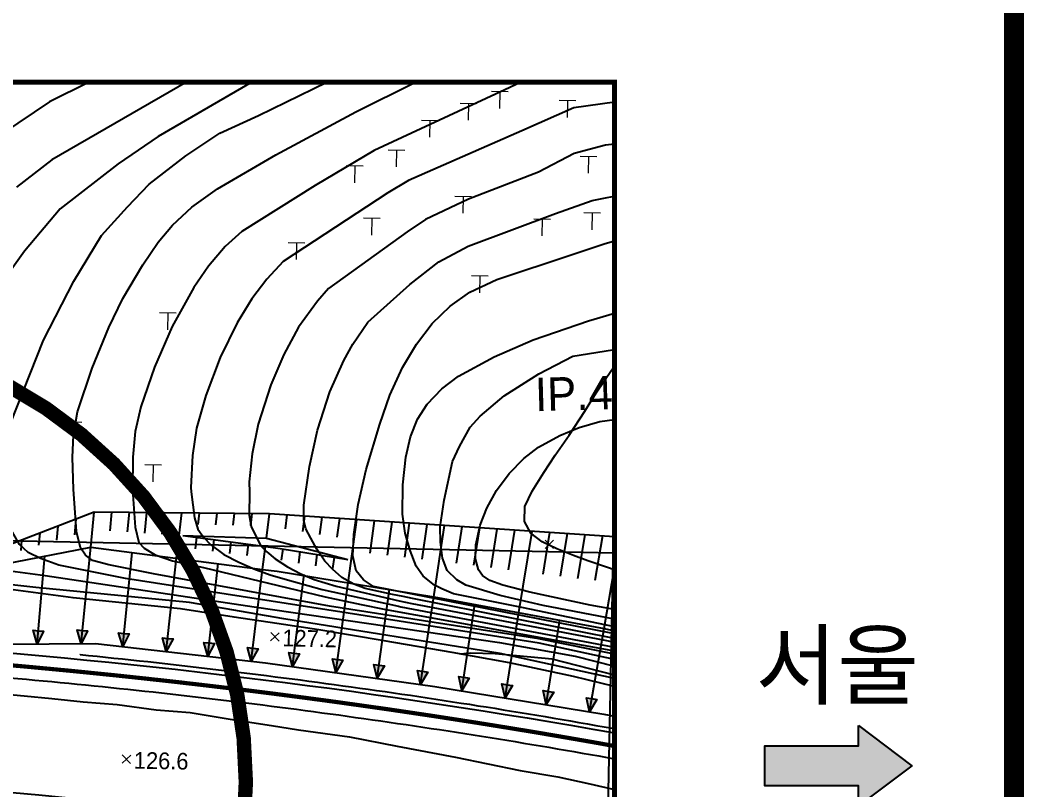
# Model space of a CAD drawing. Header units: metres. Extents: x 3558 to 3726, y 2272 to 2391.
# Drawn here: x 3701.88 to 3721.91, y 2317.39 to 2332.76 of the extents above; entities that cross this region are included whole.
import ezdxf
from ezdxf.enums import TextEntityAlignment as Align
from ezdxf.lldxf.tags import DXFTag

# ---------------------------------------------------------------- set-up
doc = ezdxf.new("R2010")
doc.units = ezdxf.units.M
doc.header["$LTSCALE"] = 0.3
for name, color, linetype in [('AB002', 7, 'Continuous'), ('AD001', 60, 'A-DASHD01'), ('AD002', 9, 'A-DASHD01'), ('AZ071', 7, 'A-DASHD01'), ('CA-ALGN-CNTL-UY3', 7, 'Continuous'), ('CA-ALGN-TEXT-UY3', 3, 'Continuous'), ('CA-BORD-ROAD-UY3', 7, 'Continuous'), ('CA002', 7, 'Continuous'), ('CA003', 8, 'Continuous'), ('CA004', 82, 'Continuous'), ('CA005', 81, 'Continuous'), ('CD-DRAN-PIPD', 3, 'A-DASHD01'), ('CD-SDLL-TYP1', 4, 'H-DICHL01'), ('CD-SDLV-TYP1', 4, 'H-DICHV01'), ('CE-SLOP-BORD', 4, 'Continuous'), ('CE-SLOP-CUTT', 2, 'Continuous'), ('CX-BORD', 3, 'Continuous'), ('CX-BORD-LIN1', 4, 'Continuous'), ('CX-BORD-LIN2', 3, 'Continuous'), ('CX-BORD-TEX2', 7, 'Continuous'), ('CX-BORD-TEX3', 6, 'Continuous'), ('CZ-GRID', 1, 'Continuous'), ('CZ-HIDL', 2, 'A-DASHD01'), ('CZ-LIN1', 7, 'Continuous'), ('CZ-SYMB', 2, 'Continuous'), ('CZ-TEX1', 6, 'Continuous'), ('DA001', 80, 'A-DASHD01')]:
    doc.layers.add(name, color=color, linetype=linetype)
doc.styles.add('GHS', font='돋움.ttf')
doc.styles.add('Han_Romanstyle', font='돋움.ttf')
doc.styles.get("Standard").update_dxf_attribs({"font": '돋움.ttf'})
doc.styles.add('TB_TEXT', font='돋움.ttf')
doc.styles.add('TB_WBTXT', font='돋움.ttf')
doc.styles.add('TB_WMTXT', font='돋움.ttf')
tags = doc.linetypes.add('A-DASHD01', pattern=[0.75, 0.5, -0.25]).pattern_tags.tags
tags[6:7] = [DXFTag(74, 4), DXFTag(75, 0), DXFTag(340, '0'), DXFTag(46, 1.0), DXFTag(50, 0.0), DXFTag(44, 0.0), DXFTag(45, 0.0)]
tags[4:5] = [DXFTag(74, 4), DXFTag(75, 0), DXFTag(340, '0'), DXFTag(46, 1.0), DXFTag(50, 0.0), DXFTag(44, 0.0), DXFTag(45, 0.0)]
doc.linetypes.add('H-DICHL01', pattern='A,0.9,[32,kscals.shx,S=0.1,R=360,X=0,Y=0],-0.366667,["L1",Standard,S=0.2,R=360,X=0,Y=-0.1],-0.383333', length=1.65)
doc.linetypes.add('H-DICHV01', pattern='A,0.9,[32,kscals.shx,S=0.1,R=360,X=0,Y=0],-0.333333,["V1",Standard,S=0.2,R=360,X=0,Y=-0.1],-0.416667', length=1.65)

# ---------------------------------------------------------------- blocks, each defined once
blk = doc.blocks.new('CZDIRA1')
blk.add_hatch(color=256).paths.add_polyline_path([(0, 2), (0, -2), (9.33, -2), (9.33, -4), (14.67, 0), (9.33, 4), (9.33, 2)])
blk.add_lwpolyline([(9.33, 4), (14.67, 0), (9.33, -4), (9.33, -2), (0, -2), (0, 2), (9.33, 2)], close=True)
blk = doc.blocks.new('CA002')
at = {"layer": 'CA002', "color": 8, "lineweight": 0}
for points in [[(-0.5, 0.5), (0.5, -0.5)], [(0.5, 0.5), (-0.5, -0.5)]]:
    blk.add_lwpolyline(points, dxfattribs=at)
blk = doc.blocks.new('AB002')
at = {"layer": 'AB002', "color": 8, "lineweight": 0, "flags": 128}
for points in [[(0, 0), (0, 2)], [(-1, 0), (1, 0)]]:
    blk.add_lwpolyline(points, dxfattribs=at)
blk = doc.blocks.new('CXBLKA1-KECH-한국도로공사')
at = {"layer": 'CX-BORD-LIN1', "const_width": 2}
blk.add_lwpolyline([(796, 0), (0, 0), (0, 554), (796, 554)], close=True, dxfattribs=at)
at = {"layer": 'CX-BORD-LIN1', "style": 'TB_TEXT'}
for tag, height, p in [('TR_RNUM5', 3, (285.11, 32.64)), ('TR_RDAT5', 3.5, (317.5, 33)), ('TR_DGN5', 3.5, (451.12, 33)), ('TR_CHK5', 3.5, (491.12, 33)), ('TR_APP5', 3.5, (531.12, 33)), ('TR_RNUM4', 3, (285.11, 26.64)), ('TR_RDAT4', 3.5, (317.5, 27)), ('TR_DGN4', 3.5, (451.12, 27)), ('TR_CHK4', 3.5, (491.12, 27)), ('TR_APP4', 3.5, (531.12, 27)), ('TR_RNUM3', 3, (285.11, 20.64)), ('TR_RDAT3', 3.5, (317.5, 21)), ('TR_DGN3', 3.5, (451.12, 21)), ('TR_CHK3', 3.5, (491.12, 21)), ('TR_APP3', 3.5, (531.12, 21)), ('TR_RNUM2', 3, (285.11, 14.64)), ('TR_RDAT2', 3.5, (317.5, 15)), ('TR_DGN2', 3.5, (451.12, 15)), ('TR_CHK2', 3.5, (491.12, 15)), ('TR_APP2', 3.5, (531.12, 15)), ('TR_RNUM1', 3, (285.11, 8.64)), ('TR_RDAT1', 3.5, (317.5, 9)), ('TR_DGN1', 3.5, (451.12, 9)), ('TR_CHK1', 3.5, (491.12, 9)), ('TR_APP1', 3.5, (531.12, 9))]:
    blk.add_attdef(tag, text='', height=height, dxfattribs=at).set_placement(p, align=Align.MIDDLE_CENTER)
for tag, p in [('TR_RCON5', (342.3, 33)), ('TR_RCON4', (342.3, 27)), ('TR_RCON3', (342.3, 21)), ('TR_RCON2', (342.3, 15)), ('TR_RCON1', (342.3, 9))]:
    blk.add_attdef(tag, text='', height=3.5, dxfattribs=at).set_placement(p, align=Align.MIDDLE_LEFT)
at = {"layer": 'CX-BORD-LIN2', "style": 'TB_TEXT'}
blk.add_attdef('TD_VERSION', text='', height=3, rotation=90, dxfattribs=at).set_placement((800.5, 48.01), align=Align.MIDDLE_CENTER)
at = {"layer": 'CX-BORD-TEX2', "style": 'TB_WMTXT'}
for tag, height, p in [('TB_CNAME', 5, (15.34, 531.83)), ('TB_CSCOP', 4, (16.63, 523.83))]:
    blk.add_attdef(tag, text='', height=height, dxfattribs=at).set_placement(p, align=Align.BOTTOM_LEFT)
at = {"layer": 'CX-BORD-TEX2', "style": 'TB_WBTXT'}
for tag, height, p in [('TB_MTITIL', 10, (398, 533.33)), ('TB_STITL', 7, (398, 518.33))]:
    blk.add_attdef(tag, text='', height=height, dxfattribs=at).set_placement(p, align=Align.MIDDLE_CENTER)
at = {"layer": 'CX-BORD-TEX3', "style": 'TB_TEXT'}
for tag, height, p in [('TD_LNDST', 4.5, (215, 31.5)), ('TD_DSECT', 4.5, (605.5, 31.5)), ('TD_DDIST', 4.5, (654.5, 31.5)), ('TD_DNAME_TOP', 4.5, (755, 27.96)), ('TD_DCOMP', 4.5, (215, 22.59)), ('TD_CSECT', 4.5, (605.5, 22.5)), ('TD_CDIST', 4.5, (654.5, 22.5)), ('TD_DNAME_MAIN', 4.5, (755, 21.47)), ('TD_HSCAL', 4.5, (620.88, 13.75)), ('TD_VSCAL', 4.5, (656.86, 13.75)), ('TD_DNAME_BOT', 3, (755, 15.25)), ('TD_CCOMP', 4.5, (215, 13.59)), ('TD_CNAME', 5, (65, 7.6)), ('TD_FIELD', 4.5, (180, 5.13)), ('TD_CSTEP', 4.5, (250.74, 5.13)), ('TD_DWGCODE', 4.5, (637, 4.79)), ('TD_DWGNO', 4.5, (755, 5))]:
    blk.add_attdef(tag, text='', height=height, dxfattribs=at).set_placement(p, align=Align.MIDDLE_CENTER)

msp = doc.modelspace()

# ---------------------------------------------------------------- hatches: boundary and pattern name
at = {"layer": 'CE-SLOP-CUTT'}
for points in [[(3702.24, 2320.57), (3702.346, 2320.561), (3702.217, 2320.305), (3702.135, 2320.579)], [(3703.117, 2320.576), (3703.223, 2320.567), (3703.094, 2320.311), (3703.012, 2320.586)], [(3703.949, 2320.518), (3704.054, 2320.509), (3703.926, 2320.253), (3703.843, 2320.527)], [(3704.823, 2320.418), (3704.928, 2320.406), (3704.793, 2320.154), (3704.717, 2320.43)], [(3705.651, 2320.326), (3705.756, 2320.315), (3705.622, 2320.062), (3705.545, 2320.338)], [(3706.521, 2320.225), (3706.627, 2320.212), (3706.489, 2319.961), (3706.416, 2320.238)], [(3707.348, 2320.123), (3707.453, 2320.11), (3707.316, 2319.859), (3707.243, 2320.136)], [(3708.216, 2319.997), (3708.321, 2319.983), (3708.181, 2319.734), (3708.111, 2320.011)], [(3709.042, 2319.885), (3709.147, 2319.871), (3709.006, 2319.621), (3708.937, 2319.899)], [(3709.91, 2319.762), (3710.015, 2319.746), (3709.871, 2319.499), (3709.805, 2319.778)], [(3710.735, 2319.64), (3710.839, 2319.624), (3710.695, 2319.377), (3710.63, 2319.655)], [(3711.599, 2319.492), (3711.703, 2319.475), (3711.556, 2319.23), (3711.494, 2319.509)], [(3712.422, 2319.36), (3712.526, 2319.342), (3712.379, 2319.097), (3712.317, 2319.377)], [(3713.283, 2319.216), (3713.388, 2319.199), (3713.24, 2318.954), (3713.179, 2319.233)]]:
    msp.add_hatch(color=11, dxfattribs=at).paths.add_polyline_path(points)

# ---------------------------------------------------------------- linework, layer by layer
at = {"layer": 'AD001', "color": 253, "elevation": 21.243, "flags": 128}
msp.add_lwpolyline([(3713.742, 2319.459), (3712.92, 2319.658), (3711.642, 2319.93), (3710.498, 2320.134), (3709.145, 2320.371), (3707.84, 2320.589), (3707.002, 2320.717), (3706.148, 2320.844), (3705.079, 2321.004), (3702.937, 2321.228), (3701.332, 2321.437)], dxfattribs=at)
at = {"layer": 'AD002', "color": 253, "elevation": 21.055, "flags": 128}
msp.add_lwpolyline([(3695.496, 2319.562), (3696.757, 2319.521), (3697.777, 2319.507), (3698.737, 2319.482), (3699.379, 2319.438), (3700.228, 2319.375), (3700.755, 2319.35), (3701.452, 2319.317), (3701.955, 2319.27), (3702.507, 2319.214), (3703.134, 2319.148), (3703.813, 2319.098), (3704.595, 2318.992), (3705.269, 2318.935), (3706.068, 2318.803), (3706.896, 2318.677), (3707.432, 2318.591), (3708.45, 2318.455), (3709.399, 2318.267), (3710.567, 2318.045), (3711.855, 2317.779), (3712.606, 2317.652), (3713.248, 2317.511), (3713.742, 2317.401)], dxfattribs=at)
at = {"layer": 'AZ071', "elevation": 21.345, "flags": 128}
msp.add_lwpolyline([(3713.742, 2319.614), (3711.457, 2320.114), (3707.142, 2320.809), (3705.26, 2321.137), (3702.187, 2321.431), (3700.255, 2321.647)], dxfattribs=at)
at = {"layer": 'CA-ALGN-CNTL-UY3', "color": 1}
msp.add_arc((3689.593, 2183.617), 134.167, 79.63051, 94.03839, dxfattribs=at)
at = {"layer": 'CA-BORD-ROAD-UY3', "color": 1, "const_width": 0.0833}
msp.add_lwpolyline([(3701.685, 2319.881), (3701.855, 2319.866), (3702.024, 2319.851), (3702.193, 2319.835), (3702.362, 2319.819), (3702.532, 2319.803), (3702.701, 2319.787), (3702.87, 2319.771), (3703.039, 2319.754), (3703.208, 2319.737), (3703.377, 2319.72), (3703.546, 2319.703), (3703.715, 2319.686), (3703.884, 2319.668), (3704.053, 2319.65), (3704.222, 2319.632), (3704.391, 2319.614), (3704.56, 2319.595), (3704.729, 2319.577), (3704.898, 2319.558), (3705.067, 2319.539), (3705.236, 2319.519), (3705.404, 2319.5), (3705.573, 2319.48), (3705.742, 2319.46), (3705.911, 2319.44), (3706.079, 2319.42), (3706.248, 2319.399), (3706.417, 2319.378), (3706.585, 2319.357), (3706.754, 2319.336), (3706.923, 2319.315), (3707.091, 2319.293), (3707.26, 2319.271), (3707.428, 2319.249), (3707.597, 2319.227), (3707.765, 2319.204), (3707.934, 2319.182), (3708.102, 2319.159), (3708.27, 2319.136), (3708.439, 2319.112), (3708.607, 2319.089), (3708.775, 2319.065), (3708.943, 2319.041), (3709.112, 2319.017), (3709.28, 2318.993), (3709.448, 2318.968), (3709.616, 2318.943), (3709.784, 2318.918), (3709.952, 2318.893), (3710.12, 2318.868), (3710.288, 2318.842), (3710.456, 2318.816), (3710.624, 2318.79), (3710.792, 2318.764), (3710.96, 2318.738), (3711.128, 2318.711), (3711.296, 2318.684), (3711.463, 2318.657), (3711.631, 2318.63), (3711.799, 2318.602), (3711.966, 2318.575), (3712.134, 2318.547), (3712.302, 2318.519), (3712.469, 2318.49), (3712.637, 2318.462), (3712.804, 2318.433), (3712.972, 2318.404), (3713.139, 2318.375), (3713.307, 2318.346), (3713.474, 2318.316), (3713.641, 2318.286), (3713.742, 2318.268)], dxfattribs=at)
at = {"layer": 'CA004', "flags": 128}
for points, elevation in [([(3713.742, 2320.103), (3712.233, 2320.411), (3708.051, 2321.063), (3704.538, 2321.707), (3703.646, 2321.888), (3703.32, 2321.974), (3703.18, 2322.077), (3703.083, 2322.226), (3702.999, 2322.552), (3702.939, 2323.397), (3702.923, 2324.031), (3702.94, 2324.475), (3703.021, 2324.942), (3703.314, 2325.811), (3703.646, 2326.623), (3703.926, 2327.205), (3704.327, 2327.875), (3704.635, 2328.326), (3704.915, 2328.664), (3705.305, 2329.027), (3705.814, 2329.392), (3706.979, 2330.073), (3708.58, 2330.931), (3709.771, 2331.523)], 21.667), ([(3713.742, 2320.511), (3708.93, 2321.455), (3708.732, 2321.584), (3708.586, 2321.763), (3708.517, 2322.065), (3708.538, 2322.491), (3708.625, 2323.091), (3708.781, 2323.788), (3709.054, 2324.696), (3709.257, 2325.273), (3709.509, 2325.823), (3709.785, 2326.292), (3710.099, 2326.702), (3710.457, 2327.048), (3710.85, 2327.331), (3711.392, 2327.579), (3712.895, 2328.08), (3713.537, 2328.293), (3713.742, 2328.354)], 22.5)]:
    msp.add_lwpolyline(points, dxfattribs=dict(at, elevation=elevation))
at = {"layer": 'CA005', "flags": 128}
for points, elevation in [([(3706.5, 2331.523), (3704.632, 2330.435), (3703.832, 2329.894), (3702.677, 2328.99), (3701.964, 2328.146), (3701.056, 2326.889), (3700.679, 2325.714), (3700.191, 2323.261), (3700.152, 2322.671), (3700.183, 2322.242), (3700.247, 2322.119), (3700.387, 2322.008), (3700.58, 2321.929), (3700.876, 2321.875), (3702.374, 2321.671), (3706.551, 2321.046), (3711.448, 2320.333), (3712.952, 2320.059), (3713.742, 2319.862)], 21.333), ([(3713.742, 2319.996), (3712.236, 2320.32), (3708.296, 2320.939), (3703.977, 2321.614), (3702.649, 2321.879), (3702.286, 2322.013), (3702.035, 2322.13), (3701.863, 2322.292), (3701.639, 2322.689), (3701.562, 2322.79), (3701.433, 2323.066), (3701.356, 2323.411), (3701.344, 2323.702), (3701.41, 2324.036), (3702.344, 2326.371), (3702.949, 2327.546), (3703.501, 2328.463), (3704.023, 2329.032), (3704.45, 2329.488), (3705.181, 2330.053), (3705.863, 2330.503), (3706.636, 2330.858), (3707.998, 2331.523)], 21.5), ([(3703.252, 2331.523), (3702.465, 2331.128), (3701.524, 2330.498)], 21), ([(3705.199, 2331.523), (3702.511, 2329.968), (3701.804, 2329.425)], 21.167), ([(3711.874, 2331.523), (3711.554, 2331.369), (3708.942, 2330.154), (3707.766, 2329.461), (3706.3, 2328.54), (3705.972, 2328.241), (3705.635, 2327.848), (3705.345, 2327.423), (3704.911, 2326.643), (3704.561, 2325.832), (3704.287, 2325.043), (3704.173, 2324.55), (3704.123, 2324.032), (3704.119, 2323.382), (3704.171, 2322.635), (3704.248, 2322.332), (3704.352, 2322.22), (3704.575, 2322.083), (3704.919, 2321.968), (3705.538, 2321.83), (3707.963, 2321.247), (3708.685, 2321.094), (3709.142, 2321.002), (3713.742, 2320.168)], 21.833), ([(3713.742, 2331.125), (3712.929, 2331.01), (3711.889, 2330.547), (3709.628, 2329.559), (3709.214, 2329.312), (3707.13, 2327.938), (3706.8, 2327.59), (3706.5, 2327.198), (3706.21, 2326.716), (3705.871, 2326.025), (3705.581, 2325.265), (3705.396, 2324.611), (3705.316, 2324.068), (3705.287, 2323.427), (3705.291, 2323.344), (3705.354, 2322.826), (3705.425, 2322.598), (3705.539, 2322.436), (3705.686, 2322.282), (3705.943, 2322.093), (3706.241, 2321.936), (3706.574, 2321.795), (3706.89, 2321.679), (3707.332, 2321.553), (3707.908, 2321.39), (3709.43, 2321.059), (3709.474, 2321.05), (3713.742, 2320.245)], 22), ([(3713.742, 2330.286), (3713.56, 2330.265), (3712.933, 2330.097), (3712.224, 2329.725), (3710.829, 2329.189), (3709.965, 2328.777), (3709.6, 2328.532), (3708.032, 2327.399), (3707.81, 2327.15), (3707.435, 2326.631), (3707.143, 2326.085), (3706.881, 2325.477), (3706.626, 2324.694), (3706.51, 2324.104), (3706.451, 2323.544), (3706.453, 2323.337), (3706.445, 2322.879), (3706.491, 2322.652), (3706.676, 2322.271), (3706.799, 2322.142), (3706.964, 2322.005), (3707.212, 2321.849), (3707.478, 2321.709), (3707.744, 2321.595), (3708.186, 2321.46), (3709.441, 2321.164), (3709.697, 2321.112), (3713.514, 2320.391), (3713.742, 2320.342)], 22.167), ([(3713.742, 2320.414), (3709.71, 2321.212), (3709.521, 2321.253), (3709.306, 2321.295), (3708.764, 2321.415), (3708.539, 2321.503), (3708.298, 2321.634), (3708.109, 2321.797), (3707.961, 2321.959), (3707.798, 2322.198), (3707.677, 2322.418), (3707.58, 2322.604), (3707.542, 2322.773), (3707.539, 2323.075), (3707.654, 2323.849), (3707.81, 2324.574), (3708.056, 2325.338), (3708.336, 2325.964), (3708.515, 2326.294), (3708.82, 2326.732), (3709.654, 2327.479), (3710.232, 2327.934), (3710.818, 2328.249), (3712.56, 2328.902), (3713.293, 2329.159), (3713.595, 2329.219), (3713.742, 2329.245)], 22.333), ([(3713.742, 2320.647), (3711.89, 2321.032), (3710.525, 2321.304), (3710.295, 2321.407), (3710.15, 2321.483), (3709.921, 2321.659), (3709.782, 2321.862), (3709.661, 2322.175), (3709.561, 2322.516), (3709.508, 2322.895), (3709.515, 2323.48), (3709.574, 2324.037), (3709.668, 2324.441), (3709.811, 2324.794), (3710.002, 2325.091), (3710.293, 2325.401), (3710.629, 2325.654), (3711.341, 2326.039), (3712.12, 2326.379), (3713.219, 2326.76), (3713.742, 2326.909)], 22.667), ([(3713.742, 2320.803), (3712.319, 2321.072), (3711.455, 2321.273), (3710.774, 2321.482), (3710.592, 2321.584), (3710.4, 2321.771), (3710.307, 2322.018), (3710.265, 2322.337), (3710.259, 2322.643), (3710.343, 2323.179), (3710.506, 2323.946), (3710.646, 2324.249), (3710.862, 2324.636), (3711.062, 2324.852), (3711.536, 2325.259), (3712.23, 2325.697), (3712.91, 2326.05), (3713.699, 2326.175)], 22.833), ([(3713.699, 2326.175), (3713.742, 2326.177)], 22.833), ([(3713.742, 2320.995), (3713.255, 2321.082), (3712.049, 2321.339), (3711.513, 2321.478), (3711.255, 2321.575), (3711.107, 2321.673), (3711.024, 2321.786), (3710.964, 2322.003), (3710.97, 2322.288), (3711.062, 2322.678), (3711.19, 2323.016), (3711.385, 2323.372), (3711.635, 2323.707), (3711.931, 2324.01), (3712.223, 2324.234), (3712.646, 2324.468), (3713.037, 2324.629), (3713.446, 2324.746), (3713.742, 2324.79)], 23), ([(3713.742, 2319.682), (3712.494, 2320.003), (3711.36, 2320.108), (3710.859, 2320.125), (3710.672, 2320.103)], 21.167)]:
    msp.add_lwpolyline(points, dxfattribs=dict(at, elevation=elevation))
at = {"layer": 'CD-DRAN-PIPD', "ltscale": 2, "flags": 128}
msp.add_lwpolyline([(3673.564, 2316.944), (3673.65, 2316.954), (3673.816, 2316.973), (3673.981, 2316.991), (3674.147, 2317.01), (3674.313, 2317.028), (3674.479, 2317.046), (3674.645, 2317.064), (3674.81, 2317.082), (3674.976, 2317.1), (3675.142, 2317.117), (3675.308, 2317.135), (3675.474, 2317.152), (3675.64, 2317.169), (3675.806, 2317.186), (3675.972, 2317.202), (3676.138, 2317.219), (3676.304, 2317.235), (3676.47, 2317.251), (3676.636, 2317.267), (3676.802, 2317.283), (3676.968, 2317.298), (3677.134, 2317.314), (3677.3, 2317.329), (3677.466, 2317.344), (3677.632, 2317.359), (3677.798, 2317.373), (3677.964, 2317.388), (3678.131, 2317.402), (3678.297, 2317.416), (3678.463, 2317.43), (3678.629, 2317.444), (3678.796, 2317.457), (3678.962, 2317.47), (3679.128, 2317.483), (3679.294, 2317.496), (3679.461, 2317.509), (3679.627, 2317.521), (3679.793, 2317.534), (3679.96, 2317.546), (3680.126, 2317.558), (3680.136, 2317.558), (3680.136, 2317.558, -0.062912), (3713.742, 2315.702)], format="xyb", dxfattribs=at)
at = {"layer": 'CD-SDLL-TYP1', "linetype": 'H-DICHL01', "ltscale": 10, "flags": 128}
msp.add_lwpolyline([(3701.336, 2319.661), (3701.494, 2319.647), (3701.663, 2319.632), (3701.832, 2319.617), (3702.001, 2319.602), (3702.17, 2319.586), (3702.339, 2319.571), (3702.508, 2319.555), (3702.677, 2319.538), (3702.846, 2319.522), (3703.014, 2319.505), (3703.183, 2319.489), (3703.352, 2319.472), (3703.521, 2319.455), (3703.689, 2319.437), (3703.858, 2319.42), (3704.027, 2319.402), (3704.195, 2319.384), (3704.364, 2319.365), (3704.533, 2319.347), (3704.701, 2319.328), (3704.87, 2319.309), (3705.038, 2319.29), (3705.207, 2319.271), (3705.376, 2319.252), (3705.544, 2319.232), (3705.712, 2319.212), (3705.881, 2319.192), (3706.049, 2319.171), (3706.218, 2319.151), (3706.386, 2319.13), (3706.554, 2319.109), (3706.723, 2319.088), (3706.891, 2319.067), (3707.059, 2319.045), (3707.227, 2319.023), (3707.396, 2319.001), (3707.564, 2318.979), (3707.732, 2318.957), (3707.9, 2318.934), (3708.068, 2318.911), (3708.236, 2318.888), (3708.404, 2318.865), (3708.572, 2318.841), (3708.74, 2318.818), (3708.908, 2318.794), (3709.076, 2318.77), (3709.244, 2318.745), (3709.412, 2318.721), (3709.579, 2318.696), (3709.747, 2318.671), (3709.915, 2318.646), (3710.083, 2318.621), (3710.25, 2318.595), (3710.418, 2318.569), (3710.586, 2318.543), (3710.753, 2318.517), (3710.921, 2318.491), (3711.088, 2318.464), (3711.256, 2318.437), (3711.423, 2318.41), (3711.591, 2318.383), (3711.758, 2318.356), (3711.926, 2318.328), (3712.093, 2318.3), (3712.26, 2318.272), (3712.427, 2318.244), (3712.595, 2318.215), (3712.762, 2318.187), (3712.929, 2318.158), (3713.096, 2318.129), (3713.263, 2318.099), (3713.43, 2318.07), (3713.597, 2318.04), (3713.742, 2318.014)], dxfattribs=at)
at = {"layer": 'CD-SDLV-TYP1', "linetype": 'H-DICHV01', "ltscale": 10, "flags": 128}
msp.add_lwpolyline([(3703.072, 2320.093), (3703.072, 2320.093), (3703.242, 2320.077), (3703.411, 2320.06), (3703.581, 2320.042), (3703.75, 2320.025), (3703.92, 2320.007), (3704.089, 2319.989), (3704.259, 2319.971), (3704.428, 2319.953), (3704.597, 2319.934), (3704.767, 2319.915), (3704.936, 2319.897), (3705.105, 2319.877), (3705.275, 2319.858), (3705.444, 2319.838), (3705.613, 2319.819), (3705.782, 2319.799), (3705.951, 2319.778), (3706.12, 2319.758), (3706.29, 2319.737), (3706.459, 2319.716), (3706.628, 2319.695), (3706.797, 2319.674), (3706.966, 2319.653), (3707.135, 2319.631), (3707.304, 2319.609), (3707.473, 2319.587), (3707.641, 2319.565), (3707.81, 2319.542), (3707.979, 2319.519), (3708.148, 2319.496), (3708.317, 2319.473), (3708.486, 2319.45), (3708.654, 2319.426), (3708.823, 2319.403), (3708.992, 2319.379), (3709.16, 2319.354), (3709.329, 2319.33), (3709.497, 2319.305), (3709.666, 2319.281), (3709.834, 2319.255), (3710.003, 2319.23), (3710.171, 2319.205), (3710.34, 2319.179), (3710.508, 2319.153), (3710.677, 2319.127), (3710.845, 2319.101), (3711.013, 2319.074), (3711.181, 2319.048), (3711.35, 2319.021), (3711.518, 2318.994), (3711.686, 2318.966), (3711.854, 2318.939), (3712.022, 2318.911), (3712.19, 2318.883), (3712.358, 2318.855), (3712.526, 2318.826), (3712.694, 2318.798), (3712.862, 2318.769), (3713.03, 2318.74), (3713.198, 2318.711), (3713.366, 2318.681), (3713.533, 2318.652), (3713.701, 2318.622), (3713.742, 2318.615)], dxfattribs=at)
at = {"layer": 'CE-SLOP-BORD', "color": 11}
for points in [[(3713.742, 2322.447), (3710.344, 2322.668), (3706.854, 2322.907), (3706.854, 2322.907), (3703.354, 2322.94), (3703.354, 2322.94), (3699.764, 2321.552)], [(3699.671, 2320.286), (3703.384, 2320.314), (3706.775, 2319.929), (3710.156, 2319.46), (3713.524, 2318.907), (3713.742, 2318.866)]]:
    msp.add_lwpolyline(points, dxfattribs=at)
at = {"layer": 'CE-SLOP-BORD', "color": 11, "ltscale": 10, "flags": 128}
for points in [[(3705.121, 2322.472), (3706.778, 2322.251), (3707.068, 2322.213), (3708.42, 2321.994)], [(3699.764, 2321.552), (3703.285, 2322.241), (3706.716, 2321.795), (3707.005, 2321.756), (3710.132, 2321.25), (3713.531, 2320.615), (3713.742, 2320.569)]]:
    msp.add_lwpolyline(points, dxfattribs=at)
at = {"layer": 'CE-SLOP-BORD', "color": 11, "linetype": 'Continuous'}
msp.add_lwpolyline([(3703.285, 2322.241), (3703.285, 2322.241)], dxfattribs=at)
at = {"layer": 'CE-SLOP-BORD', "color": 11}
msp.add_lwpolyline([(3699.671, 2320.286, -0.026158), (3713.742, 2318.529, -0.026158)], format="xyb", dxfattribs=at)
at = {"layer": 'CE-SLOP-CUTT', "color": 11, "linetype": 'Continuous'}
for p, q in [((3703.285, 2322.241), (3703.354, 2322.94)), ((3703.703, 2322.937), (3703.665, 2322.567)), ((3704.052, 2322.934), (3704.012, 2322.543)), ((3704.402, 2322.93), (3704.358, 2322.519)), ((3704.752, 2322.927), (3704.705, 2322.495)), ((3705.001, 2322.018), (3705.102, 2322.924)), ((3705.452, 2322.92), (3705.426, 2322.691)), ((3705.802, 2322.917), (3705.775, 2322.684)), ((3706.152, 2322.913), (3706.124, 2322.677)), ((3706.503, 2322.91), (3706.474, 2322.669)), ((3706.793, 2322.417), (3706.854, 2322.907)), ((3707.202, 2322.883), (3707.167, 2322.606)), ((3707.551, 2322.859), (3707.511, 2322.55)), ((3707.9, 2322.835), (3707.855, 2322.494)), ((3702.629, 2322.66), (3702.603, 2322.381)), ((3702.991, 2322.8), (3702.96, 2322.486)), ((3708.249, 2322.811), (3708.198, 2322.438)), ((3708.425, 2321.526), (3708.597, 2322.787)), ((3708.946, 2322.764), (3708.857, 2322.117)), ((3709.296, 2322.74), (3709.202, 2322.078)), ((3709.645, 2322.716), (3709.547, 2322.038)), ((3709.994, 2322.692), (3709.893, 2321.999)), ((3710.132, 2321.25), (3710.344, 2322.668)), ((3710.694, 2322.645), (3710.583, 2321.919)), ((3702.268, 2322.52), (3702.245, 2322.277)), ((3705.397, 2322.435), (3705.37, 2322.204)), ((3711.044, 2322.623), (3710.928, 2321.876)), ((3711.394, 2322.6), (3711.273, 2321.832)), ((3711.744, 2322.577), (3711.618, 2321.789)), ((3711.832, 2320.936), (3712.094, 2322.554)), ((3712.445, 2322.531), (3712.309, 2321.702)), ((3712.796, 2322.508), (3712.654, 2321.658)), ((3713.147, 2322.485), (3712.999, 2321.615)), ((3713.498, 2322.463), (3713.345, 2321.571)), ((3701.907, 2322.381), (3701.889, 2322.173)), ((3705.741, 2322.389), (3705.714, 2322.159)), ((3706.085, 2322.344), (3706.057, 2322.114)), ((3706.429, 2322.298), (3706.401, 2322.069)), ((3706.716, 2321.795), (3706.773, 2322.252)), ((3707.117, 2322.205), (3707.088, 2321.976)), ((3707.46, 2322.149), (3707.43, 2321.921)), ((3707.802, 2322.094), (3707.772, 2321.865)), ((3708.145, 2322.038), (3708.114, 2321.81)), ((3713.531, 2320.615), (3713.742, 2321.826))]:
    msp.add_line(p, q, dxfattribs=at)
at = {"layer": 'CE-SLOP-CUTT', "color": 11, "ltscale": 5}
for p, q in [((3703.094, 2320.312), (3703.285, 2322.241)), ((3702.217, 2320.305), (3702.369, 2322.062)), ((3703.926, 2320.253), (3704.111, 2322.134)), ((3704.793, 2320.154), (3705.001, 2322.023)), ((3705.622, 2320.062), (3705.828, 2321.913)), ((3706.489, 2319.962), (3706.716, 2321.795)), ((3707.316, 2319.859), (3707.543, 2321.692))]:
    msp.add_line(p, q, dxfattribs=at)
at = {"layer": 'CE-SLOP-CUTT', "color": 11}
for p, q in [((3708.18, 2319.734), (3708.425, 2321.526)), ((3709.006, 2319.621), (3709.248, 2321.393)), ((3709.871, 2319.5), (3710.132, 2321.25)), ((3710.695, 2319.377), (3710.952, 2321.097)), ((3711.556, 2319.23), (3711.832, 2320.936)), ((3712.379, 2319.097), (3712.651, 2320.78)), ((3713.24, 2318.954), (3713.531, 2320.615))]:
    msp.add_line(p, q, dxfattribs=at)
at = {"layer": 'CE-SLOP-CUTT', "color": 11, "linetype": 'Continuous'}
msp.add_lwpolyline([(3705.121, 2322.472), (3706.793, 2322.417), (3708.42, 2321.994)], dxfattribs=at)
at = {"layer": 'CE-SLOP-CUTT', "color": 11}
for points in [[(3702.24, 2320.57), (3702.346, 2320.561), (3702.217, 2320.305), (3702.135, 2320.579)], [(3703.117, 2320.576), (3703.223, 2320.567), (3703.094, 2320.311), (3703.012, 2320.586)], [(3703.949, 2320.518), (3704.054, 2320.509), (3703.926, 2320.253), (3703.843, 2320.527)], [(3704.823, 2320.418), (3704.928, 2320.406), (3704.793, 2320.154), (3704.717, 2320.43)], [(3705.651, 2320.326), (3705.756, 2320.315), (3705.622, 2320.062), (3705.545, 2320.338)], [(3706.521, 2320.225), (3706.627, 2320.212), (3706.489, 2319.961), (3706.416, 2320.238)], [(3707.348, 2320.123), (3707.453, 2320.11), (3707.316, 2319.859), (3707.243, 2320.136)], [(3708.216, 2319.997), (3708.321, 2319.983), (3708.181, 2319.734), (3708.111, 2320.011)], [(3709.042, 2319.885), (3709.147, 2319.871), (3709.006, 2319.621), (3708.937, 2319.899)], [(3709.91, 2319.762), (3710.015, 2319.746), (3709.871, 2319.499), (3709.805, 2319.778)], [(3710.735, 2319.64), (3710.839, 2319.624), (3710.695, 2319.377), (3710.63, 2319.655)], [(3711.599, 2319.492), (3711.703, 2319.475), (3711.556, 2319.23), (3711.494, 2319.509)], [(3712.422, 2319.36), (3712.526, 2319.342), (3712.379, 2319.097), (3712.317, 2319.377)], [(3713.283, 2319.216), (3713.388, 2319.199), (3713.24, 2318.954), (3713.179, 2319.233)]]:
    msp.add_lwpolyline(points, close=True, dxfattribs=at)
at = {"layer": 'CZ-GRID', "color": 251, "flags": 128}
for points in [[(3713.355, 2304.227), (3713.742, 2323.282)], [(3673.564, 2322.939), (3713.742, 2322.123)]]:
    msp.add_lwpolyline(points, dxfattribs=at)
at = {"layer": 'CZ-HIDL', "ltscale": 10, "const_width": 0.288, "flags": 128}
msp.add_lwpolyline([(3688.421, 2317.545, -1), (3706.382, 2317.545, -1)], format="xyb", close=True, dxfattribs=at)
at = {"layer": 'CZ-LIN1', "const_width": 0.1}
msp.add_lwpolyline([(3673.564, 2304.227), (3713.742, 2304.227), (3713.742, 2331.523), (3673.564, 2331.523)], close=True, dxfattribs=at)
msp.add_lwpolyline([(3673.564, 2304.227), (3713.742, 2304.227), (3713.742, 2331.523), (3673.564, 2331.523)], close=True, dxfattribs=at)
at = {"layer": 'DA001', "color": 8, "elevation": 22.845, "flags": 128}
msp.add_lwpolyline([(3713.742, 2321.781), (3713.662, 2321.81), (3713.21, 2321.966), (3712.919, 2322.075), (3712.59, 2322.207), (3712.298, 2322.343), (3712.07, 2322.519), (3711.943, 2322.753), (3711.95, 2323.048), (3712.097, 2323.359), (3712.329, 2323.732), (3712.553, 2324.076), (3712.836, 2324.475), (3713.148, 2324.954), (3713.375, 2325.32), (3713.678, 2325.772), (3713.742, 2325.853)], dxfattribs=at)

# ---------------------------------------------------------------- block references
at = {"layer": 'AB002', "xscale": 0.1666666666565764, "yscale": 0.1666666666565106, "zscale": 0.1666666666567431, "rotation": 178.8362975944914}
for p in [(3711.452, 2331.332, 21.957), (3710.824, 2331.093, 21.938), (3712.8, 2331.149, 22.05), (3710.057, 2330.755, 21.938), (3709.388, 2330.163, 21.967), (3713.219, 2330.036, 22.282), (3708.554, 2329.845, 21.9), (3710.721, 2329.238, 22.268), (3713.293, 2328.91, 22.475), (3708.895, 2328.8, 22.162), (3712.294, 2328.784, 22.473), (3707.39, 2328.312, 22.143), (3711.055, 2327.651, 22.572), (3704.824, 2326.912, 21.988), (3702.944, 2324.728, 21.797), (3704.534, 2323.877, 22.067)]:
    msp.add_blockref('AB002', p, dxfattribs=at)
at = {"layer": 'CA002', "xscale": 0.1666666666565764, "yscale": 0.1666666666565106, "zscale": 0.1666666666567431, "rotation": 178.8362975944914}
for p in [(3712.44, 2322.295, 23.127), (3706.962, 2320.447, 21.2), (3703.998, 2318.005, 21.098)]:
    msp.add_blockref('CA002', p, dxfattribs=at)
at = {"layer": 'CX-BORD', "linetype": 'Continuous', "xscale": 0.1999999999998181, "yscale": 0.1999999999998181, "zscale": 0.2000000000137599}
msp.add_blockref('CXBLKA1-KECH-한국도로공사', (3562.512, 2275.822), dxfattribs=at)
at = {"layer": 'CZ-SYMB', "xscale": 0.1999999999998181, "yscale": 0.1999999999998181, "zscale": 0.1999999999980596}
msp.add_blockref('CZDIRA1', (3716.742, 2317.875), dxfattribs=at)

# ---------------------------------------------------------------- texts
at = {"layer": 'CA-ALGN-TEXT-UY3', "style": 'Han_Romanstyle'}
msp.add_text('IP.4', height=0.6667, rotation=1.6552, dxfattribs=at).set_placement((3712.162, 2324.951))
at = {"layer": 'CA003', "style": 'GHS'}
for s, p in [('127.2', (3707.107, 2320.26, 21.2)), ('126.6', (3704.143, 2317.818, 21.098))]:
    msp.add_text(s, height=0.3333, rotation=358.8363, dxfattribs=at).set_placement(p)
at = {"layer": 'CZ-TEX1'}
msp.add_text('서울', height=1.3, dxfattribs=at).set_placement((3716.553, 2319.236))

doc.saveas('drawing.dxf')
